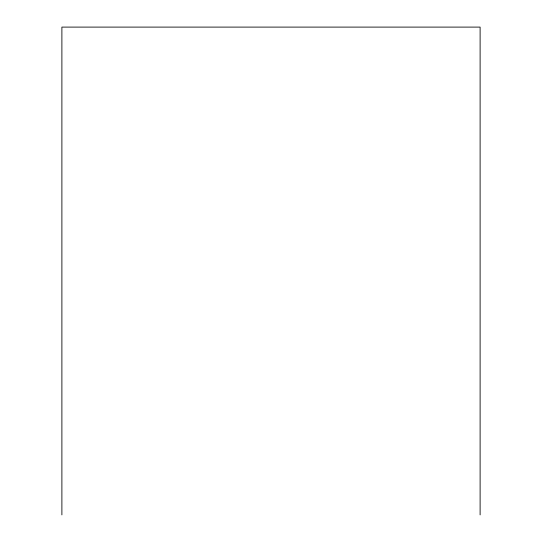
<?xml version="1.0" encoding="UTF-8"?>
<svg xmlns="http://www.w3.org/2000/svg" width="542" height="542" viewBox="0 0 542 542"><rect width="100%" height="100%" fill="white"/><g stroke="black" fill="none" stroke-linecap="round" stroke-linejoin="round"><path stroke-width="0.81" d="M480.11 514.9L480.11 27.1L61.89 27.1L61.89 514.9"/></g></svg>
